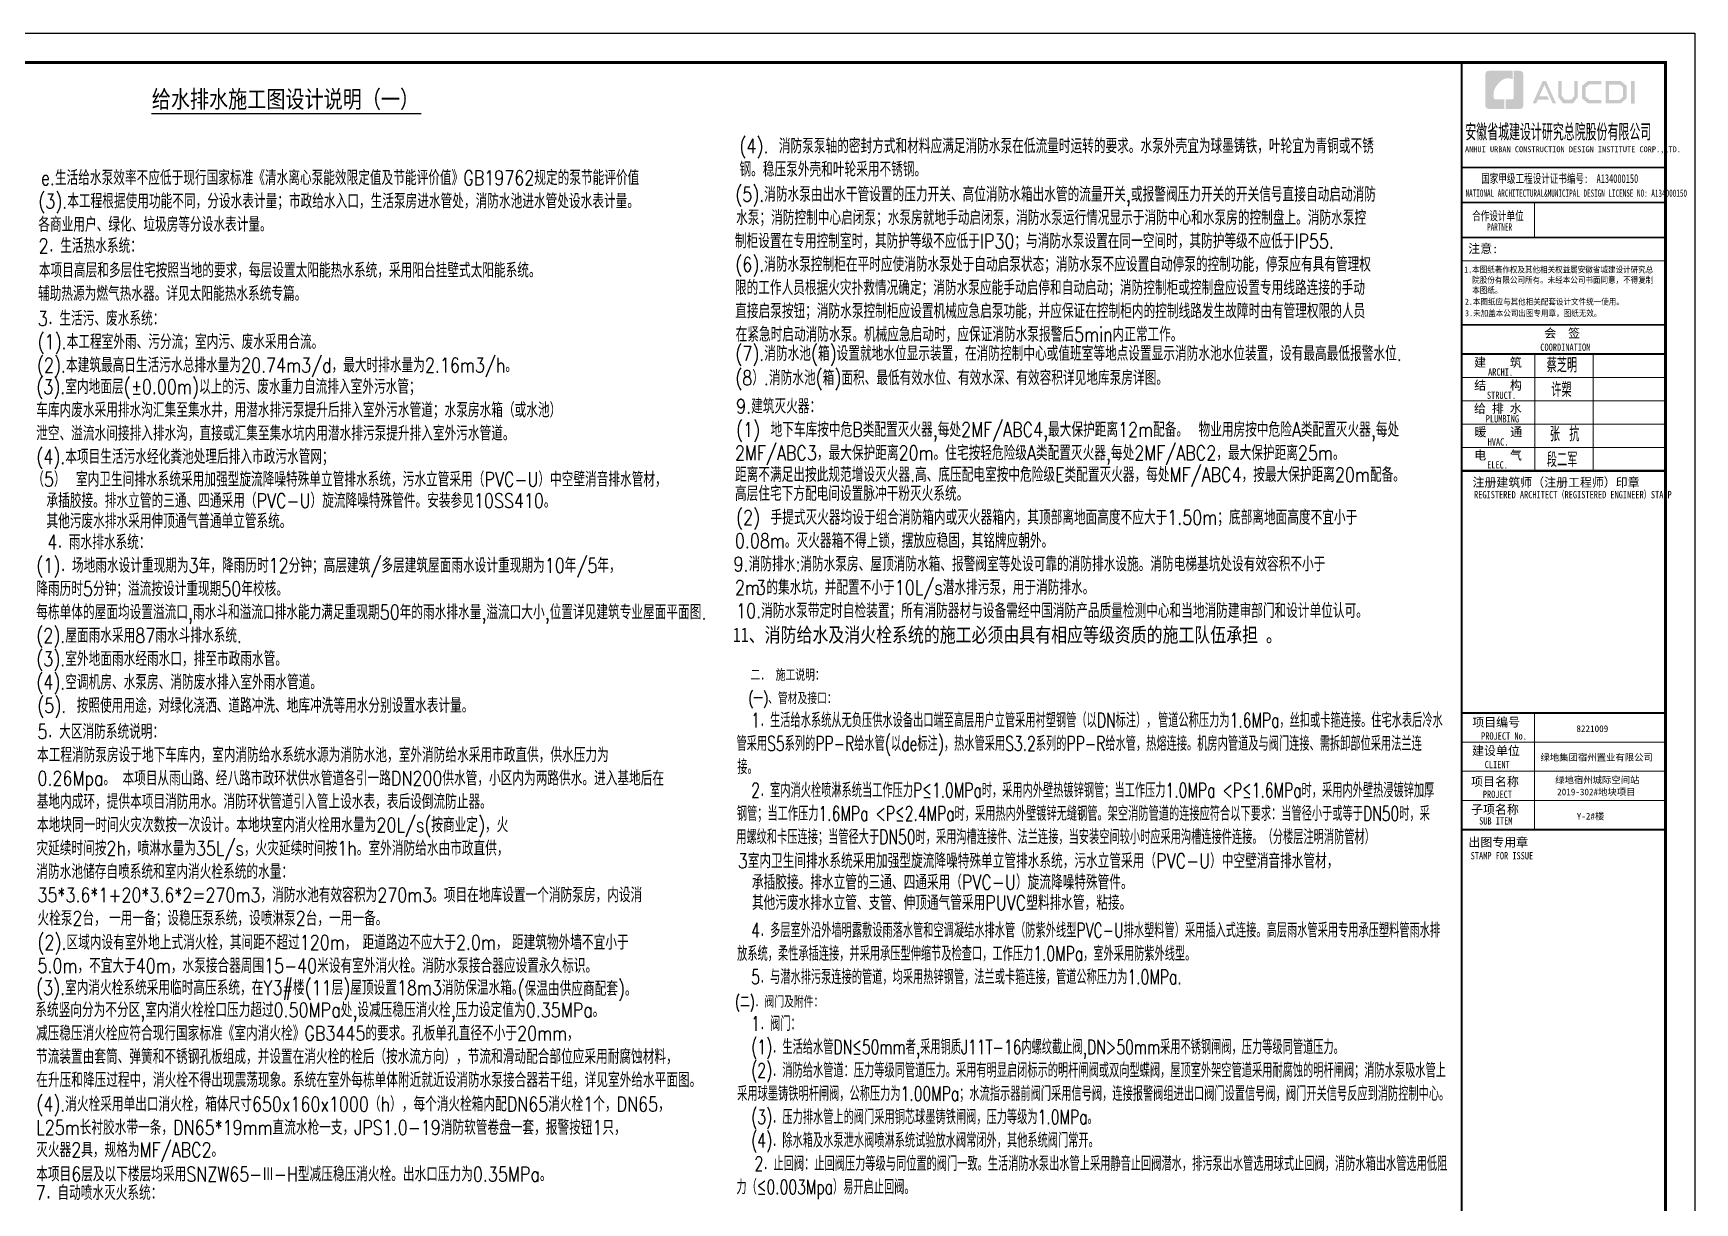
# Model space of a CAD drawing. Extents: x 27938 to 1507990, y 110129 to 923079.
# Drawn here: x 633589 to 690551, y 602368 to 642457 of the extents above; entities that cross this region are included whole.
import ezdxf

# ---------------------------------------------------------------- set-up
doc = ezdxf.new("R2010")
doc.units = 0
doc.header["$LTSCALE"] = 1000
doc.header["$MEASUREMENT"] = 0
for name, color, linetype in [('0s_水标注', 7, 'Continuous'), ('图框', 140, 'Continuous'), ('图签文字', 147, 'Continuous')]:
    doc.layers.add(name, color=color, linetype=linetype)
doc.layers.add('yichutu', color=7, linetype='Continuous', true_color=0xffffff, plot=False)
doc.layers.add('图签', color=147, linetype='Continuous', lineweight=18)
doc.styles.add('-黑体', font='simhei.ttf', dxfattribs={"width": 0.8})
doc.styles.add('HT', font='simhei.ttf')
doc.styles.add('HZ', font='txt', dxfattribs={"bigfont": 'hztxt'})
doc.styles.add('HZTXT', font='COMPLEX', dxfattribs={"width": 0.7, "bigfont": 'HZTXT'})
doc.styles.add('宋体', font='', dxfattribs={"height": 50})
doc.styles.add('建筑图签-1', font='simhei.ttf', dxfattribs={"width": 0.7})
doc.styles.add('建筑图签-2', font='TXT.shx', dxfattribs={"width": 0.5, "bigfont": 'HZTXT.shx'})
doc.styles.get('宋体').set_extended_font_data('SimSun')

# ---------------------------------------------------------------- blocks, each defined once
blk = doc.blocks.new('院标1')
h = blk.add_hatch(color=150)
h.dxf.hatch_style = 1
h.set_gradient(color1=(33, 113, 253), color2=(33, 113, 253), tint=1, name='INVCURVED')
edge = h.paths.add_edge_path()
edge.add_spline(control_points=[(116373, 648379), (116379, 648379), (116382, 648379), (116391, 648379), (116391, 648379), (116391, 648379), (116616, 648379), (116616, 648379), (116616, 648379), (116616, 648379), (116616, 648054), (116616, 648054), (116616, 648054), (116616, 648054), (116108, 648054), (116108, 648054), (116108, 648054), (116028, 648054), (115963, 648111), (115963, 648199), (115963, 648199), (115963, 648199), (115963, 649215), (115963, 649215), (115963, 649215), (115963, 649295), (116018, 649360), (116108, 649360), (116108, 649360), (116108, 649360), (116897, 649360), (116897, 649360), (116897, 649360), (116897, 649360), (116897, 649080), (116897, 649080), (116897, 649080), (116897, 649080), (116566, 649140), (116356, 648859), (116356, 648859), (116245, 648719), (116240, 648545), (116247, 648466), (116247, 648466), (116254, 648386), (116247, 648466), (116247, 648466), (116247, 648466), (116247, 648466), (116258, 648374), (116373, 648379)], knot_values=[0, 0, 0, 0, 0.071429, 0.071429, 0.071429, 0.107143, 0.142857, 0.142857, 0.142857, 0.178571, 0.214286, 0.214286, 0.214286, 0.25, 0.285714, 0.285714, 0.285714, 0.321429, 0.357143, 0.357143, 0.357143, 0.392857, 0.428571, 0.428571, 0.428571, 0.464286, 0.5, 0.5, 0.5, 0.535714, 0.571429, 0.571429, 0.571429, 0.607143, 0.642857, 0.642857, 0.642857, 0.678571, 0.714286, 0.714286, 0.714286, 0.75, 0.785714, 0.785714, 0.785714, 0.821429, 0.857143, 0.857143, 0.857143, 0.928571, 1, 1, 1, 1], degree=3, periodic=0)
h = blk.add_hatch(color=150)
h.dxf.hatch_style = 1
h.set_gradient(color1=(33, 113, 253), color2=(33, 113, 253), tint=1, name='INVCURVED')
edge = h.paths.add_edge_path()
edge.add_spline(control_points=[(117268, 649215), (117268, 649215), (117268, 648199), (117268, 648199), (117268, 648199), (117268, 648114), (117212, 648054), (117123, 648054), (117123, 648054), (117123, 648054), (116663, 648054), (116663, 648054), (116663, 648054), (116663, 648054), (116663, 648379), (116663, 648379), (116663, 648379), (116663, 648379), (116865, 648379), (116865, 648379), (116865, 648379), (116907, 648379), (116941, 648413), (116941, 648455), (116941, 648455), (116941, 648455), (116941, 649360), (116941, 649360), (116941, 649360), (116941, 649360), (117123, 649360), (117123, 649360), (117123, 649360), (117204, 649360), (117268, 649306), (117268, 649215)], knot_values=[0, 0, 0, 0, 0.1, 0.1, 0.1, 0.15, 0.2, 0.2, 0.2, 0.25, 0.3, 0.3, 0.3, 0.35, 0.4, 0.4, 0.4, 0.45, 0.5, 0.5, 0.5, 0.55, 0.6, 0.6, 0.6, 0.65, 0.7, 0.7, 0.7, 0.75, 0.8, 0.8, 0.8, 0.9, 1, 1, 1, 1], degree=3, periodic=0)
blk = doc.blocks.new('TK')
at = {"layer": '图框'}
h = blk.add_hatch(color=256, dxfattribs=at)
h.paths.add_polyline_path([(547288, 547072), (547414, 547072), (547414, 546302), (547288, 546302)])
h.paths.add_polyline_path([(546536, 546956), (546536, 546430), (546896, 546430), (547020, 546536), (547020, 546855), (546900, 546956)], flags=16)
h.paths.add_polyline_path([(546418, 547074), (546418, 546311), (546940, 546311), (547138, 546482), (547138, 546910), (546943, 547074)])
h.paths.add_polyline_path([(546275, 547077), (546275, 546962), (545868, 546962), (545735, 546851), (545735, 546531), (545868, 546429), (546277, 546429), (546277, 546307), (545813, 546307), (545611, 546481), (545611, 546910), (545809, 547077)])
h.paths.add_polyline_path([(544792, 547075), (544912, 547075), (544912, 546565), (545026, 546433), (545237, 546433), (545351, 546565), (545351, 547075), (545465, 547075), (545465, 546528), (545301, 546311), (544963, 546311), (544792, 546530)])
h.paths.add_polyline_path([(544260, 547074), (544377, 547074), (544719, 546310), (544603, 546310), (544322, 546944), (544147, 546556), (544418, 546556), (544479, 546440), (544098, 546440), (544039, 546308), (543916, 546308)])
for p, q in [((541480, 544114), (548480, 544114)), ((541480, 544114), (548480, 544114)), ((541480, 542914), (548480, 542914))]:
    blk.add_line(p, q, dxfattribs=at)
blk.add_lwpolyline([(465375, 548714), (549475, 548714), (549475, 489314), (465375, 489314)], close=True, dxfattribs=at)
blk.add_lwpolyline([(465375, 548714), (549475, 548714), (549475, 489314), (465375, 489314)], close=True, dxfattribs=at)
at = {"layer": '图框', "const_width": 100}
blk.add_lwpolyline([(548475, 490314), (548475, 547714), (467875, 547714), (467875, 490314)], close=True, dxfattribs=at)
at = {"layer": '图框'}
for points, const_width in [([(541480, 490314), (541480, 547714)], 70), ([(541480, 544114), (548480, 544114)], 60), ([(541480, 542914), (548480, 542914)], 60), ([(541480, 542914), (548480, 542914)], 60), ([(543980, 542914), (543980, 541714)], 35), ([(541480, 541714), (548480, 541714)], 60), ([(541480, 541714), (548480, 541714)], 60), ([(541480, 540913), (548480, 540913)], 35), ([(541488, 538714), (548488, 538714)], 60), ([(541488, 537714), (548488, 537714)], 70), ([(541488, 537714), (548488, 537714)], 70), ([(543988, 537714), (543988, 533714)], 35), ([(545988, 537714), (545988, 533714)], 35), ([(541488, 536914), (548488, 536914)], 35), ([(541488, 536114), (548488, 536114)], 35), ([(541488, 535314), (548488, 535314)], 35), ([(541488, 534514), (548488, 534514)], 35), ([(541488, 533714), (548488, 533714)], 70), ([(541480, 525414), (548480, 525414)], 70), ([(541480, 525414), (548480, 525414)], 70), ([(543980, 521414), (543980, 525414)], 35), ([(541480, 524414), (548480, 524414)], 35), ([(541480, 523414), (548480, 523414)], 35), ([(541480, 522414), (548480, 522414)], 35), ([(548480, 521414), (541480, 521414)], 70)]:
    blk.add_lwpolyline(points, dxfattribs=dict(at, const_width=const_width))
blk.add_blockref('院标1', (426331, -101935))
for s, height, style, width, p in [('ANHUI URBAN CONSTRUCTION DESIGN INSTITUTE CORP.,LTD.', 200, '建筑图签-1', 0.91, (541598, 544636)), ('NATIONAL ARCHITECTURAL&MUNICIPAL DESIGN LICENSE NO: A134000150', 250, '建筑图签-1', 0.6, (541617, 543108)), ('PARTNER', 250, '建筑图签-1', 0.6, (542355, 541947)), ('1.本图纸著作权及其他相关权益属安徽省城建设计研究总', 210, 'HT', 0.88, (541566, 540507)), ('本图纸。', 210, 'HT', 0.88, (541845, 539803)), ('院股份有限公司所有。未经本公司书面同意，不得复制', 210, 'HT', 0.88, (541845, 540153)), (' 2.本图纸应与其他相关配套设计文件统一使用。 ', 210, 'HT', 0.88, (541455, 539406)), ('3.未加盖本公司出图专用章，图纸无效。', 210, 'HT', 0.88, (541598, 539011)), ('COORDINATION', 250, '建筑图签-1', 0.7, (544180, 537827)), ('ARCHI.', 250, '建筑图签-1', 0.7, (542389, 536975)), ('STRUCT.', 250, '建筑图签-1', 0.7, (542350, 536179)), ('PLUMBING', 250, '建筑图签-1', 0.7, (542309, 535372)), ('HVAC.', 250, '建筑图签-1', 0.7, (542374, 534579)), ('ELEC.', 250, '建筑图签-1', 0.7, (542358, 533794)), ('REGISTERED ARCHITECT（REGISTERED ENGINEER）STAMP', 250, '建筑图签-1', 0.7, (541909, 532772)), ('PROJECT No.', 250, '建筑图签-1', 0.7, (542150, 524499, -1799)), ('CLIENT', 250, '建筑图签-1', 0.7, (542274, 523520)), ('PROJECT', 250, '建筑图签-1', 0.7, (542209, 522500)), ('SUB ITEM', 250, '建筑图签-1', 0.7, (542082, 521589)), ('STAMP FOR ISSUE', 250, '建筑图签-1', 0.7, (541793, 520395))]:
    blk.add_text(s, height=height, dxfattribs=dict(at, style=style, width=width)).set_placement(p)
at = {"layer": '图签', "color": 2, "style": '宋体'}
for s, height, p in [('8221009', 229.3, (545417, 524761)), ('绿地集团宿州置业有限公司', 229.34, (544185, 523776)), ('绿地宿州城际空间站', 229.3, (544690, 523001)), ('2019-302#地块项目', 229.34, (544757, 522592)), ('Y-2#楼', 229.3, (545429, 521761))]:
    blk.add_text(s, height=height, dxfattribs=at).set_placement(p)
at = {"layer": '图签文字', "color": 7, "style": '建筑图签-1'}
for s, height, width, p in [('安徽省城建设计研究总院股份有限公司', 500, 0.55, (541608, 545091)), ('国家甲级工程设计证书编号:  A134000150', 300, 0.7, (542152, 543581)), ('合作设计单位', 300, 0.7, (541845, 542304))]:
    blk.add_text(s, height=height, dxfattribs=dict(at, width=width)).set_placement(p)
for s, p in [('注意:', (541711, 541177)), ('会  签', (544315, 538281)), ('建    筑', (541910, 537280)), ('结    构', (541914, 536493)), ('给 排 水', (541905, 535699)), ('暖    通', (541923, 534896)), ('电    气', (541913, 534096)), ('注册建筑师（注册工程师）印章', (541855, 533167)), ('项目编号', (541848, 524946)), ('建设单位', (541840, 523969)), ('项目名称', (541807, 522911)), ('子项名称', (541807, 521954)), ('出图专用章', (541716, 520832))]:
    blk.add_text(s, height=300, dxfattribs=at).set_placement(p)
at = {"layer": '图签文字', "color": 1, "style": '建筑图签-2', "width": 0.7}
for s, p in [('蔡芝明', (544395, 537085)), ('许槊', (544555, 536242)), ('张 抗', (544505, 534724)), ('段二军', (544401, 533845))]:
    blk.add_text(s, height=500, dxfattribs=at).set_placement(p)
blk = doc.blocks.new('yct-841-594-84100-59399.9999999999-100-1000.0')
at = {"layer": 'yichutu', "color": 7, "true_color": 0xffffff}
blk.add_lwpolyline([(0, 0), (0, 59400), (84100, 59400), (84100, 0)], close=True, dxfattribs=at)

msp = doc.modelspace()

# ---------------------------------------------------------------- linework, layer by layer
at = {"layer": '0s_水标注', "const_width": 50}
msp.add_lwpolyline([(637638.3, 639697.7), (646894.6, 639697.7)], dxfattribs=at)

# ---------------------------------------------------------------- block references
msp.add_blockref('TK', (141075.6, 93743.3))
at = {"layer": 'yichutu'}
msp.add_blockref('yct-841-594-84100-59399.9999999999-100-1000.0', (606450.6, 583057), dxfattribs=at)

# ---------------------------------------------------------------- texts
at = {"style": 'HZ', "width": 0.8}
for s, p in [('(7).消防水池(箱)设置就地水位显示装置，在消防控制中心或值班室等地点设置显示消防水池水位装置，设有最高最低报警水位.', (657658, 631226)), ('(8）.消防水池(箱)面积、最低有效水位、有效水深、有效容积详见地库泵房详图。', (657658, 630392.6))]:
    msp.add_text(s, height=500, dxfattribs=at).set_placement(p)
at = {"color": 1, "style": '-黑体', "width": 0.8}
msp.add_text('11、消防给水及消火栓系统的施工必须由具有相应等级资质的施工队伍承担 。', height=500, dxfattribs=at).set_placement((657575.1, 621585.6))
at = {"layer": '0s_水标注'}
for s, height, style, width, p in [('给水排水施工图设计说明（一）', 600, '-黑体', 0.8, (637652, 639898)), ('  e.生活给水泵效率不应低于现行国家标准《清水离心泵能效限定值及节能评价值》GB19762规定的泵节能评价值', 500, 'HZ', 0.8, (633139.4, 637250.8)), ('(3).本工程根据使用功能不同，分设水表计量；市政给水入口，生活泵房进水管处，消防水池进水管处设水表计量。', 500, 'HZ', 0.8, (633761.1, 636450.8)), ('各商业用户、绿化、垃圾房等分设水表计量。', 500, 'HZ', 0.8, (633763.6, 635650.8)), ('2．生活热水系统：', 500, 'HZ', 0.8, (633772.4, 634919.7)), ('本项目高层和多层住宅按照当地的要求，每层设置太阳能热水系统，采用阳台挂壁式太阳能系统。', 500, 'HZ', 0.8, (633784.4, 634079.7)), ('辅助热源为燃气热水器。详见太阳能热水系统专篇。 ', 500, 'HZ', 0.8, (633752.7, 633279.7)), ('3．生活污、废水系统：', 500, 'HZ', 0.8, (633743.1, 632428.7)), ('(1).本工程室外雨、污分流；室内污、废水采用合流。', 500, 'HZ', 0.8, (633740.1, 631628.7)), ('(2).本建筑最高日生活污水总排水量为20.74m3/d，最大时排水量为2.16m3/h。', 500, 'HZ', 0.8, (633717.5, 630828.7)), ('(3).室内地面层(', 500, 'HZ', 0.8, (633694.3, 630089.5)), ('0.00m)以上的污、废水重力自流排入室外污水管；', 500, 'HZ', 0.8, (637316.6, 630089.5)), ('±', 500, 'HZ', 0.8, (636945.2, 630089.5)), ('车库内废水采用排水沟汇集至集水井，用潜水排污泵提升后排入室外污水管道；水泵房水箱（或水池）', 500, 'HZ', 0.8, (633691.4, 629289.5)), ('9.建筑灭火器：', 500, 'HZ', 0.8, (657687.1, 629419.8)), ('泄空、溢流水间接排入排水沟，直接或汇集至集水坑内用潜水排污泵提升排入室外污水管道。', 500, 'HZ', 0.8, (633691.4, 628489.5)), ('(4).本项目生活污水经化粪池处理后排入市政污水管网；', 500, 'HZ', 0.8, (633694.3, 627689.5)), ('（5） 室内卫生间排水系统采用加强型旋流降噪特殊单立管排水系统，污水立管采用（PVC-U）中空壁消音排水管材，', 500, 'HZ', 0.8, (633555.1, 626915.7)), ('承插胶接。排水立管的三通、四通采用（PVC-U）旋流降噪特殊管件。安装参见10SS410。', 500, 'HZ', 0.8, (634043.3, 626184.1)), ('其他污废水排水采用伸顶通气普通单立管系统。', 500, 'HZ', 0.8, (634043.3, 625482.4)), ('(2) 手提式灭火器均设于组合消防箱内或灭火器箱内，其顶部离地面高度不应大于1.50m；底部离地面高度不宜小于', 500, 'HZ', 0.8, (657687.1, 625609.8)), ('4．雨水排水系统：', 500, 'HZ', 0.8, (634067.4, 624762.8)), ('0.08m。灭火器箱不得上锁，摆放应稳固，其铭牌应朝外。', 500, 'HZ', 0.8, (657644.3, 624809.8)), ('(1)．场地雨水设计重现期为3年，降雨历时12分钟；高层建筑/多层建筑屋面雨水设计重现期为10年/5年，', 500, 'HZ', 0.8, (633694.3, 623962.8)), ('9.消防排水:消防水泵房、屋顶消防水箱、报警阀室等处设可靠的消防排水设施。消防电梯基坑处设有效容积不小于', 500, 'HZ', 0.8, (657601.4, 624009.8)), ('的集水坑，并配置不小于10L/s潜水排污泵，用于消防排水。', 500, 'HZ', 0.8, (658722.6, 623209.8)), ('降雨历时5分钟；溢流按设计重现期50年校核。', 500, 'HZ', 0.8, (633694.3, 623162.8)), ('2m', 500, 'HZ', 0.8, (657644.3, 623209.8)), ('3', 500, 'HZ', 0.8, (658358.6, 623209.8)), ('每栋单体的屋面均设置溢流口,雨水斗和溢流口排水能力满足重现期50年的雨水排水量,溢流口大小,位置详见建筑专业屋面平面图.', 500, 'HZ', 0.8, (633694.3, 622362.8)), ('10.消防水泵带定时自检装置；所有消防器材与设备需经中国消防产品质量检测中心和当地消防建审部门和设计单位认可。', 500, 'HZ', 0.8, (657687.1, 622409.8)), ('(2).屋面雨水采用87雨水斗排水系统.', 500, 'HZ', 0.8, (633694.3, 621562.8)), ('(3).室外地面雨水经雨水口，排至市政雨水管。', 500, 'HZ', 0.8, (633694.3, 620762.8)), ('(4).空调机房、水泵房、消防废水排入室外雨水管道。', 500, 'HZ', 0.8, (633694.3, 619962.8)), ('二． 施工说明：', 400, 'HZTXT', 0.7, (658179, 620258.2)), (' (5). 按照使用用途，对绿化浇洒、道路冲洗、地库冲洗等用水分别设置水表计量。', 500, 'HZ', 0.8, (633372.4, 619160.4)), ('(一)、管材及接口：', 399.9, 'HZTXT', 0.7, (658109.8, 619458.2)), ('管道公称压力为1.6MPa，丝扣或卡箍连接。住宅水表后冷水', 500, 'HZTXT', 0.7, (672151, 618658.2)), ('5．大区消防系统说明：', 499.995, 'HZ', 0.8, (633734.3, 618267.5)), ('管采用S5系列的PP-R给水管(以de标注)，热水管采用S3.2系列的PP-R给水管，热熔连接。机房内管道及与阀门连接、需拆卸部位采用法兰连', 500, 'HZTXT', 0.7, (657698.6, 617858.2)), ('本工程消防泵房设于地下车库内，室内消防给水系统水源为消防水池，室外消防给水采用市政直供，', 499.995, 'HZ', 0.8, (633718.5, 617467.5)), ('供水压力为', 499.99, 'HZ', 0.8, (651318.4, 617467.5)), ('接。', 500, 'HZTXT', 0.7, (657726.1, 617058.2)), ('0.26Mpa。', 499.99, 'HZ', 0.8, (633734.3, 616667.5)), ('本项目从', 499.99, 'HZ', 0.8, (636648.5, 616667.5)), ('雨山路、经八路市政环状供水管道各引一路DN200供水管，小区内为两路供水。进入基地后在', 499.995, 'HZ', 0.8, (638248.5, 616667.5)), ('基地内成环，提供本项目消防用水。消防环状管道引入管上设水表，表后设倒流防止器。', 499.995, 'HZ', 0.8, (633709.1, 615867.5)), ('2．室内消火栓喷淋系统当工作压力P≤1.0MPa时，采用内外壁热镀锌钢管；当工作压力1.0MPa <P≤1.6MPa时，采用内外壁热浸镀锌加厚', 500, 'HZTXT', 0.7, (658201, 616258.2)), ('钢管；当工作压力1.6MPa <P≤2.4MPa时，采用热内外壁镀锌无缝钢管。架空消防管道的连接应符合以下要求：当管径小于或等于DN50时，采', 500, 'HZTXT', 0.7, (657709.6, 615458.2)), ('本地块同一时间火灾次数按一次设计', 499.995, 'HZ', 0.8, (633718.5, 615067.5)), ('。本地块室内消火栓用水量为20L/s(按商业定)，火', 499.995, 'HZ', 0.8, (640151.4, 615067.5)), ('用螺纹和卡压连接；当管径大于DN50时，采用沟槽连接件、法兰连接，当安装空间较小时应采用沟槽连接件连接。（分楼层注明消防管材）', 500, 'HZTXT', 0.7, (657690.3, 614658.2)), ('灾延续时间按2h，喷淋水量为35L/s，火灾延续时间按1h。室外消防给水由市政直供，', 499.995, 'HZ', 0.8, (633699.6, 614267.5)), ('3室内卫生间排水系统采用加强型旋流降噪特殊单立管排水系统，污水立管采用（PVC-U）中空壁消音排水管材，', 500, 'HZ', 0.8, (657739.7, 613835.3)), ('消防水池储存自喷系统和室内消火栓系统的水量：', 499.995, 'HZ', 0.8, (633696.5, 613467.5)), ('承插胶接。排水立管的三通、四通采用（PVC-U）旋流降噪特殊管件。', 500, 'HZ', 0.8, (658227.9, 613103.6)), ('35*3.6*1+20*3.6*2=270m3，消防水池有效容积为270m3。项目在地库设置一个消防泵房，内设消', 499.995, 'HZ', 0.8, (633734.3, 612667.5)), ('其他污废水排水立管、支管、伸顶通气管采用PUVC塑料排水管，粘接。', 500, 'HZ', 0.8, (658227.9, 612401.9)), ('火栓泵2台，', 499.99, 'HZ', 0.8, (633734.3, 611867.5)), ('一用一备；设稳压泵系统，设喷淋泵2台，一用一备。', 499.995, 'HZ', 0.8, (636188.3, 611867.5)), ('4．多层室外沿外墙明露敷设雨落水管和空调凝结水排水管（防紫外线型PVC-U排水塑料管）采用插入式连接。高层雨水管采用专用承压塑料管雨水排', 500, 'HZTXT', 0.7, (658201, 611458.2)), ('(2).区域内设有室外地上式消火栓，其间距不超过120m，', 499.995, 'HZ', 0.8, (633734.3, 611042.9)), ('距道路边不应大于2.0m，', 499.995, 'HZ', 0.8, (644877, 611042.9)), ('距建筑物外墙不宜小于', 499.99, 'HZ', 0.8, (650000.8, 611042.9)), ('放系统，柔性承插连接，并采用承压型伸缩节及检查口，工作压力1.0MPa，室外采用防紫外线型。', 500, 'HZTXT', 0.7, (657720.6, 610658.2)), ('5.0m，不宜大于40m，水泵接合器周围15-40米设有室外消火栓。消防水泵接合器应设置永久标识。', 499.995, 'HZ', 0.8, (633734.3, 610242.9)), ('(3).室内消火栓系统采用临时高压系统，在Y3#楼(11层)屋顶设置18m3消防保温水箱。', 499.995, 'HZ', 0.8, (633684.9, 609489.3)), ('5．与潜水排污泵连接的管道，均采用热锌钢管，法兰或卡箍连接，管道公称压力为1.0MPa.', 500, 'HZTXT', 0.7, (658201, 609858.2)), ('(保温由供应商配套)。 ', 499.995, 'HZ', 0.8, (650194.7, 609454.9)), ('(二)．阀门及附件：', 399.9, 'HZTXT', 0.7, (657651.5, 609058.2)), ('系统竖向分为不分区,室内消火栓栓口压力超过0.50MPa处,设减压稳压消火栓,压力设定值为0.35MPa。', 499.995, 'HZ', 0.8, (633660.1, 608725.8)), ('减压稳压消火栓应符合现行国家标准《室内消火栓》GB3445的要求。孔板单孔直径不小于20mm，', 499.995, 'HZ', 0.8, (633683.8, 607925.8)), ('1．阀门：', 500, 'HZTXT', 0.7, (658201, 608258.2)), ('(1)．生活给水管DN≤50mm者,采用铜质J11T-16内螺纹截止阀,DN>50mm采用不锈钢闸阀，压力等级同管道压力。', 500, 'HZTXT', 0.7, (658201, 607458.2)), ('节流装置由套筒、弹簧和不锈钢孔板组成，并设置在消火栓的栓后（按水流方向），节流和滑动配合部位应采用耐腐蚀材料，', 499.995, 'HZ', 0.8, (633684.2, 607125.8)), ('(2)．消防给水管道：压力等级同管道压力。采用有明显启闭标示的明杆闸阀或双向型蝶阀，屋顶室外架空管道采用耐腐蚀的明杆闸阀；消防水泵吸水管上', 500, 'HZTXT', 0.7, (658201, 606658.2)), ('在升压和降压过程中，消火栓不得出现震荡现象。系统在室外每栋单体附近就近设消防水泵接合器若干组，详见室外给水平面图。', 500, 'HZ', 0.8, (633692.9, 606325.8)), ('(4).消火栓采用单出口消火栓，箱体尺寸650x160x1000（h），每个消火栓箱内配DN65消火栓1个，DN65，', 500, 'HZ', 0.8, (633691.4, 605497.1)), ('采用球墨铸铁明杆闸阀，公称压力为1.00MPa；水流指示器前阀门采用信号阀，连接报警阀组进出口阀门设置信号阀，阀门开关信号反应到消防控制中心。', 500, 'HZTXT', 0.7, (657723.4, 605858.2)), ('(3)．压力排水管上的阀门采用铜芯球墨铸铁闸阀，压力等级为1.0MPa。', 500, 'HZTXT', 0.7, (658201, 605058.2)), ('L25m长衬胶水带一条，DN65*19mm直流水枪一支，JPS1.0-19消防软管卷盘一套，报警按钮1只，', 500, 'HZ', 0.8, (633691.4, 604697.1)), ('灭火器2具，规格为MF/ABC2。', 500, 'HZ', 0.8, (633691.4, 603930.7)), ('(4)．除水箱及水泵泄水阀喷淋系统试验放水阀常闭外，其他系统阀门常开。', 500, 'HZTXT', 0.7, (658201, 604258.2)), ('2．止回阀：止回阀压力等级与同位置的阀门一致。生活消防水泵出水管上采用静音止回阀潜水，排污泵出水管选用球式止回阀，消防水箱出水管选用低阻', 500, 'HZTXT', 0.7, (658315.6, 603458.2)), ('本项目6层及以下楼层均采用SNZW65-Ⅲ-H型减压稳压消火栓。出水口压力为0.35MPa。', 500, 'HZ', 0.8, (633691.4, 603097.1)), ('7．自动喷水灭火系统：', 500, 'HZ', 0.8, (633673.9, 602458.9)), ('力（≤0.003Mpa）易开启止回阀。', 500, 'HZTXT', 0.7, (657695.8, 602658.2))]:
    msp.add_text(s, height=height, dxfattribs=dict(at, style=style, width=width)).set_placement(p)
at = {"layer": '0s_水标注', "color": 7, "style": 'HZ', "width": 0.8}
for s, p in [('(4). 消防泵泵轴的密封方式和材料应满足消防水泵在低流量时运转的要求。水泵外壳宜为球墨铸铁，叶轮宜为青铜或不锈', (657799.3, 638340.4)), ('钢。稳压泵外壳和叶轮采用不锈钢。', (657801.5, 637540.4)), ('(5).消防水泵由出水干管设置的压力开关、高位消防水箱出水管的流量开关,或报警阀压力开关的开关信号直接自动启动消防', (657654.7, 636682.7)), ('水泵；消防控制中心启闭泵；水泵房就地手动启闭泵，消防水泵运行情况显示于消防中心和水泵房的控制盘上。消防水泵控', (657685.3, 635882.7)), ('制柜设置在专用控制室时，其防护等级不应低于IP30；与消防水泵设置在同一空间时，其防护等级不应低于IP55.', (657644.4, 635082.7)), ('(6).消防水泵控制柜在平时应使消防水泵处于自动启泵状态；消防水泵不应设置自动停泵的控制功能，停泵应有具有管理权', (657654.7, 634282.7)), ('限的工作人员根据火灾扑救情况确定；消防水泵应能手动启停和自动启动；消防控制柜或控制盘应设置专用线路连接的手动', (657644.4, 633482.7)), ('直接启泵按钮；消防水泵控制柜应设置机械应急启泵功能，并应保证在控制柜内的控制线路发生故障时由有管理权限的人员', (657653.8, 632682.7)), ('在紧急时启动消防水泵。机械应急启动时，应保证消防水泵报警后5min内正常工作。', (657669.6, 631882.7))]:
    msp.add_text(s, height=500, dxfattribs=at).set_placement(p)
at = {"layer": '0s_水标注', "color": 0}
for s, style, width, p in [('(1) 地下车库按中危B类配置灭火器,每处2MF/ABC4,最大保护距离12m配备。 物业用房按中危险A类配置灭火器,每处', 'HZ', 0.8, (657687.1, 628619.8)), ('2MF/ABC3，最大保护距离20m。住宅按轻危险级A类配置灭火器,每处2MF/ABC2，最大保护距离25m。', 'HZ', 0.8, (657643.8, 627819.8)), ('距离不满足出按此规范增设灭火器.高、底压配电室按中危险级E类配置灭火器，每处MF/ABC4，按最大保护距离20m配备。 ', 'HZ', 0.8, (657647.1, 627074.5)), ('高层住宅下方配电间设置脉冲干粉灭火系统。', 'HZ', 0.8, (657647.1, 626424.5)), ('1．生活给水系统从无负压供水设备出口端至高层用户立管采用衬塑钢管（以DN标注），', 'HZTXT', 0.7, (658201, 618658.2))]:
    msp.add_text(s, height=500, dxfattribs=dict(at, style=style, width=width)).set_placement(p)

doc.saveas('drawing.dxf')
